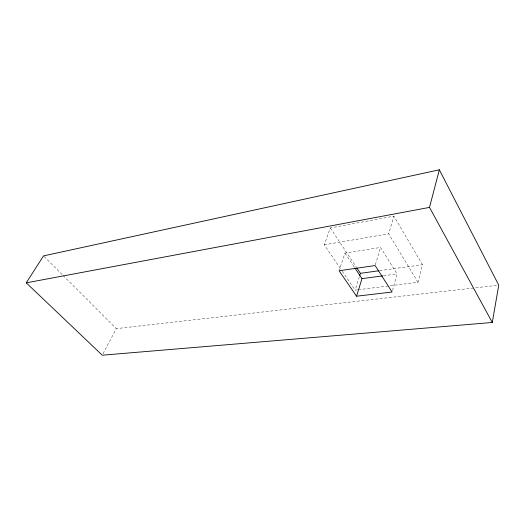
<?xml version="1.0" encoding="UTF-8"?>
<svg xmlns="http://www.w3.org/2000/svg" width="525" height="525" viewBox="0 0 525 525"><rect width="100%" height="100%" fill="white"/><g stroke="black" fill="none" stroke-linecap="round" stroke-linejoin="round"><path stroke-width="0.39" stroke-dasharray="2.62 1.97" d="M358.385 289.715L418.012 282.312L422.474 264.712L393.914 216.156L330.304 227.942L324.24 244.808L341.775 270.506M392.523 290.443L397.084 273.945L380.572 247.433L344.991 253.109L339.334 269.981M418.012 282.312L388.671 233.822L393.914 216.156M375.349 264.803L380.572 247.433M357.577 289.813L355.163 290.115L359.461 276.373M103.025 353.771L116.287 328.637L497.123 285.338M324.24 244.808L388.671 233.822M379.759 270.637L422.474 264.712M383.526 275.756L397.084 273.945M44.1 256.476L62.58 274.949M63.157 275.527L116.287 328.637M342.241 271.182L355.163 290.115M344.991 253.109L354.388 267.218M330.304 227.942L356.377 267.225"/><path stroke-width="0.79" d="M492.292 322.475L498.75 285.154L439.34 169.798L43.522 255.898L26.25 282.85L102.263 355.202L492.292 322.475L429.509 207.395L439.34 169.798M356.541 296.218L339.078 270.749L375.119 265.558L392.09 292.012L356.541 296.218L361.994 278.637L354.834 267.888M359.704 275.612L360.419 273.322L356.823 267.901M26.25 282.85L429.509 207.395M360.419 273.322L378.958 270.749M361.994 278.637L382.732 275.868"/></g></svg>
